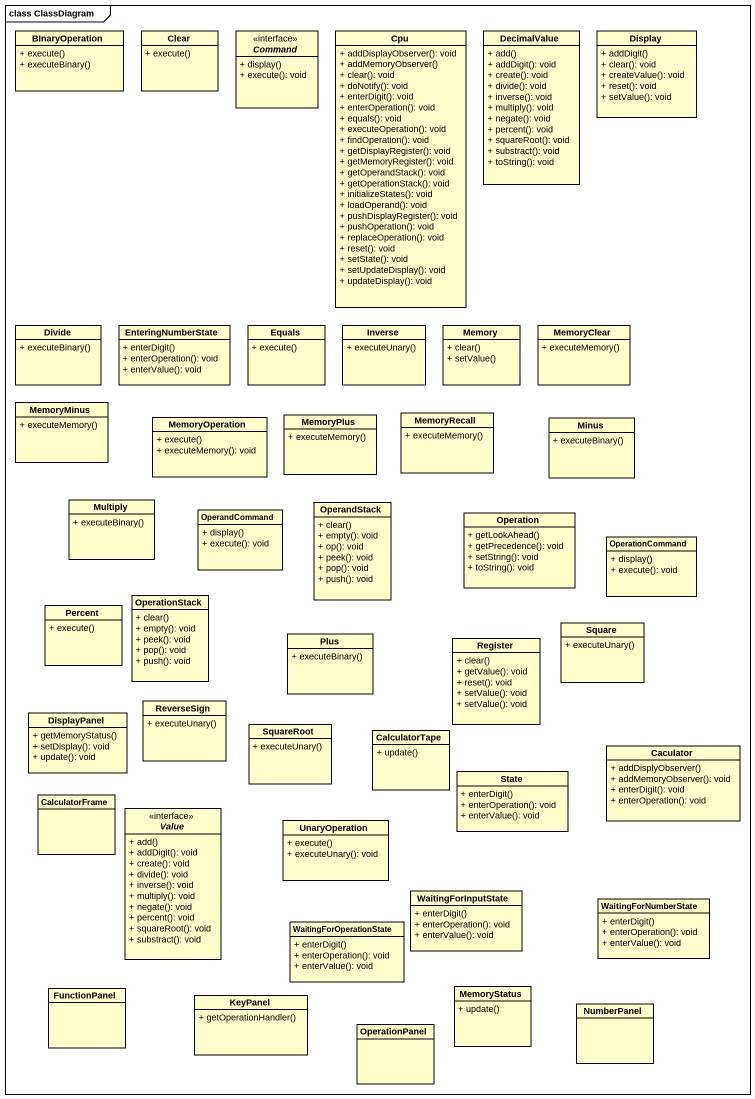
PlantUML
@startuml
mainframe class ClassDiagram
hide circle
hide empty members
skinparam classAttributeIconSize 0
class BInaryOperation {
  + execute()
  + executeBinary()
}
class Clear {
  + execute()
}
interface Command {
  + display()
  + execute(): void
}
class Cpu {
  + addDisplayObserver(): void
  + addMemoryObserver()
  + clear(): void
  + doNotify(): void
  + enterDigit(): void
  + enterOperation(): void
  + equals(): void
  + executeOperation(): void
  + findOperation(): void
  + getDisplayRegister(): void
  + getMemoryRegister(): void
  + getOperandStack(): void
  + getOperationStack(): void
  + initializeStates(): void
  + loadOperand(): void
  + pushDisplayRegister(): void
  + pushOperation(): void
  + replaceOperation(): void
  + reset(): void
  + setState(): void
  + setUpdateDisplay(): void
  + updateDisplay(): void
}
class DecimalValue {
  + add()
  + addDigit(): void
  + create(): void
  + divide(): void
  + inverse(): void
  + multiply(): void
  + negate(): void
  + percent(): void
  + squareRoot(): void
  + substract(): void
  + toString(): void
}
class Display {
  + addDigit()
  + clear(): void
  + createValue(): void
  + reset(): void
  + setValue(): void
}
class Divide {
  + executeBinary()
}
class EnteringNumberState {
  + enterDigit()
  + enterOperation(): void
  + enterValue(): void
}
class Equals {
  + execute()
}
class Inverse {
  + executeUnary()
}
class Memory {
  + clear()
  + setValue()
}
class MemoryClear {
  + executeMemory()
}
class MemoryMinus {
  + executeMemory()
}
class MemoryOperation {
  + execute()
  + executeMemory(): void
}
class MemoryPlus {
  + executeMemory()
}
class MemoryRecall {
  + executeMemory()
}
class Minus {
  + executeBinary()
}
class Multiply {
  + executeBinary()
}
class OperandCommand {
  + display()
  + execute(): void
}
class OperandStack {
  + clear()
  + empty(): void
  + op(): void
  + peek(): void
  + pop(): void
  + push(): void
}
class Operation {
  + getLookAhead()
  + getPrecedence(): void
  + setString(): void
  + toString(): void
}
class OperationCommand {
  + display()
  + execute(): void
}
class Percent {
  + execute()
}
class OperationStack {
  + clear()
  + empty(): void
  + peek(): void
  + pop(): void
  + push(): void
}
class Plus {
  + executeBinary()
}
class Register {
  + clear()
  + getValue(): void
  + reset(): void
  + setValue(): void
  + setValue(): void
}
class Square {
  + executeUnary()
}
class DisplayPanel {
  + getMemoryStatus()
  + setDisplay(): void
  + update(): void
}
class ReverseSign {
  + executeUnary()
}
class SquareRoot {
  + executeUnary()
}
class CalculatorTape {
  + update()
}
class Caculator {
  + addDisplyObserver()
  + addMemoryObserver(): void
  + enterDigit(): void
  + enterOperation(): void
}
class CalculatorFrame
class "State" as State_ {
  + enterDigit()
  + enterOperation(): void
  + enterValue(): void
}
interface Value {
  + add()
  + addDigit(): void
  + create(): void
  + divide(): void
  + inverse(): void
  + multiply(): void
  + negate(): void
  + percent(): void
  + squareRoot(): void
  + substract(): void
}
class UnaryOperation {
  + execute()
  + executeUnary(): void
}
class WaitingForOperationState {
  + enterDigit()
  + enterOperation(): void
  + enterValue(): void
}
class WaitingForInputState {
  + enterDigit()
  + enterOperation(): void
  + enterValue(): void
}
class WaitingForNumberState {
  + enterDigit()
  + enterOperation(): void
  + enterValue(): void
}
class FunctionPanel
class KeyPanel {
  + getOperationHandler()
}
class MemoryStatus {
  + update()
}
class OperationPanel
class NumberPanel
@enduml
